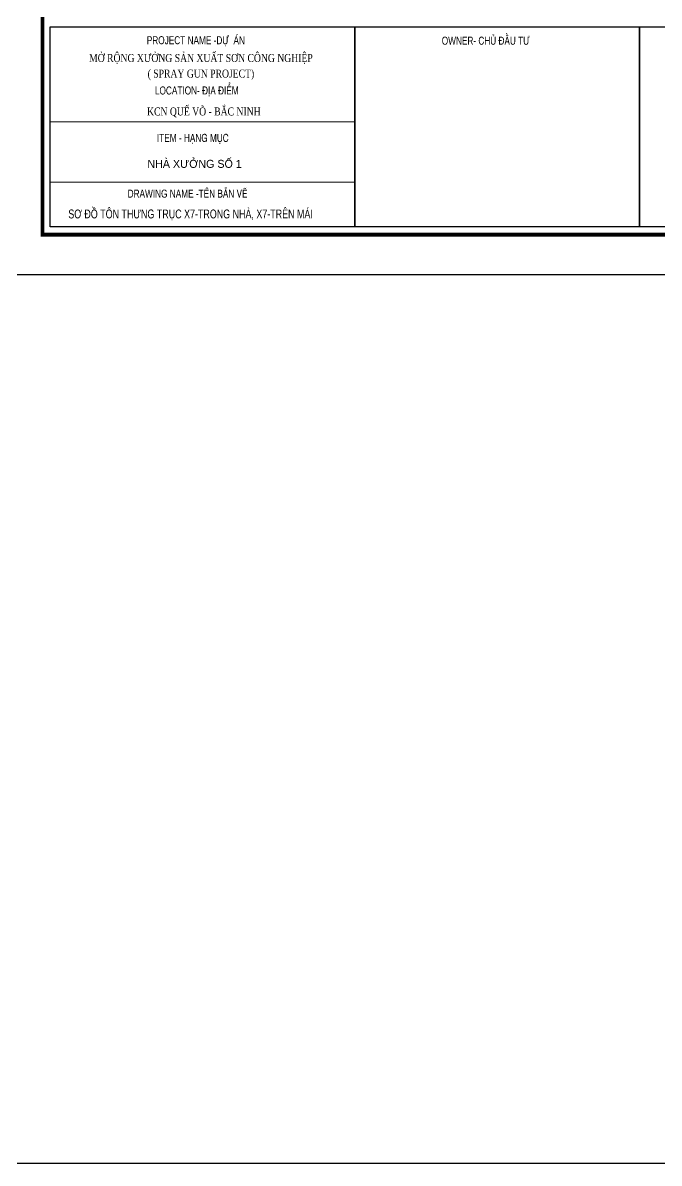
# Model space of a CAD drawing. Header units: inches. Extents: x 315041 to 662841, y -45540 to -35018.
# Drawn here: x 332585.6 to 332728.8, y -38896.5 to -38640 of the extents above; entities that cross this region are included whole.
import ezdxf
from ezdxf.enums import TextEntityAlignment as Align

# ---------------------------------------------------------------- set-up
doc = ezdxf.new("R2010")
doc.units = ezdxf.units.IN
doc.header["$MEASUREMENT"] = 0
doc.layers.add('2', color=2, linetype='Continuous')
doc.layers.add('BAO KHUNG', color=31, linetype='Continuous')
doc.layers.add('Cover text', color=7, linetype='Continuous', true_color=0x52370f)
doc.layers.add('S-Hatch', color=8, linetype='Continuous', lineweight=9)
doc.styles.add('ST3', font='times.ttf', dxfattribs={"width": 0.8})
doc.styles.get("Standard").update_dxf_attribs({"font": 'VHARIALN.TTF'})
doc.styles.add('style1', font='VHAVAN.TTF')

# ---------------------------------------------------------------- blocks, each defined once
blk = doc.blocks.new('A$C75D82031')
at = {"layer": '2', "color": 157, "linetype": 'Continuous'}
blk.add_lwpolyline([(0, 420), (594, 420), (594, 0), (0, 0)], close=True, dxfattribs=at)
at = {"layer": 'BAO KHUNG', "color": 167, "linetype": 'Continuous', "const_width": 0.871}
blk.add_lwpolyline([(10.59, 9.07), (583.41, 9.07), (583.41, 410.93), (10.59, 410.93)], close=True, dxfattribs=at)
at = {"layer": 'BAO KHUNG', "color": 7}
for points in [[(12.33, 55.81), (80.92, 55.81), (80.92, 10.81), (12.33, 10.81)], [(80.92, 55.81), (144.95, 55.81), (144.95, 10.81), (80.92, 10.81)], [(144.95, 55.81), (285.8, 55.81), (285.8, 10.81), (144.95, 10.81)]]:
    blk.add_lwpolyline(points, close=True, dxfattribs=at)
at = {"layer": 'S-Hatch'}
for p, q in [((12.33, 34.43), (80.92, 34.43)), ((80.92, 20.88), (12.33, 20.88))]:
    blk.add_line(p, q, dxfattribs=at)
at = {"layer": 'BAO KHUNG', "color": 7, "linetype": 'Continuous', "width": 0.9}
for s, p in [('PROJECT NAME -Dù  ÁN ', (45.37, 51.89)), ('LOCATION- §ÞA §IÓM', (45.32, 40.59))]:
    blk.add_text(s, height=1.8, dxfattribs=at).set_placement(p, align=Align.CENTER)
for s, p in [(' OWNER- CHñ §ÇU T¦', (99.94, 51.79)), ('ITEM - H¹NG MôC', (36.35, 29.93)), ('DRAWING NAME -T£N B¶N VÏ', (29.76, 17.39))]:
    blk.add_text(s, height=1.8, dxfattribs=at).set_placement(p)
at = {"layer": 'Cover text', "linetype": 'Continuous', "style": 'ST3', "width": 0.8}
for s, p in [('MỞ RỘNG XƯỞNG SẢN XUẤT SƠN CÔNG NGHIỆP', (46.25, 47.9)), ('( SPRAY GUN PROJECT)', (46.25, 44.39)), (' KCN QUẾ VÕ - BẮC NINH', (46.64, 35.87))]:
    blk.add_text(s, height=1.8, dxfattribs=at).set_placement(p, align=Align.CENTER)

msp = doc.modelspace()

# ---------------------------------------------------------------- linework, layer by layer
at = {"color": 8}
msp.add_lwpolyline([(335697.3238, -35017.8068), (329510.1822, -35017.8068), (329510.1822, -38896.4843), (335697.3238, -38896.4843)], close=True, dxfattribs=at)

# ---------------------------------------------------------------- block references
at = {"color": 1}
msp.add_blockref('A$C75D82031', (332579.4423, -38696.7186), dxfattribs=at)

# ---------------------------------------------------------------- texts
at = {"color": 3, "linetype": 'Continuous', "style": 'style1'}
msp.add_text('NHµ X¦ëNG Sè 1', height=1.8, dxfattribs=at).set_placement((332613.6441, -38672.6273))
at = {"color": 3, "linetype": 'Continuous', "style": 'style1', "width": 0.75}
msp.add_text('s¬ ®å t«n th\xadng trôc x7-Trong nhµ, x7-Trªn m¸i', height=2, dxfattribs=at).set_placement((332595.8536, -38683.9986))

doc.saveas('drawing.dxf')
